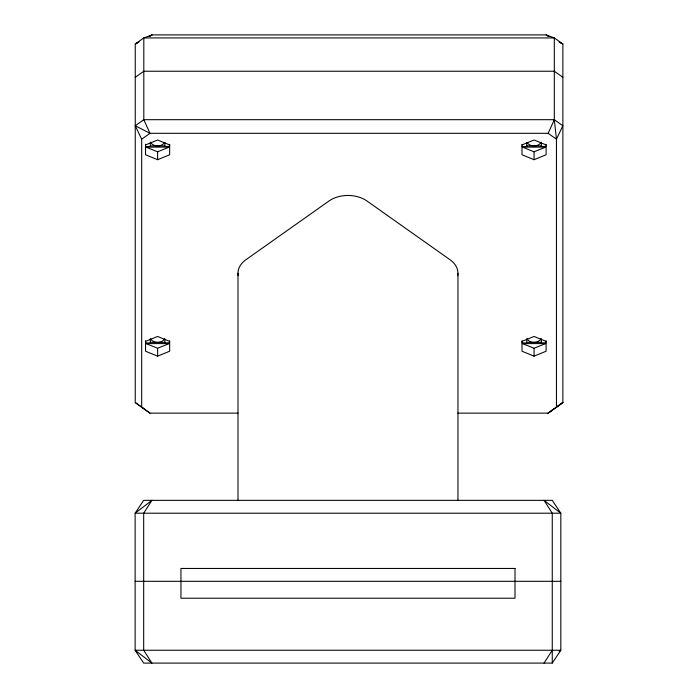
<?xml version="1.0" encoding="UTF-8"?>
<svg xmlns="http://www.w3.org/2000/svg" width="698" height="698" viewBox="0 0 698 698"><rect width="100%" height="100%" fill="white"/><g stroke="black" fill="none" stroke-linecap="round" stroke-linejoin="round"><path stroke-width="1.05" d="M149.983 413.137L141.677 407.274L141.677 139.19L149.983 133.318L143.814 119.69L143.814 37.928L554.317 37.928L562.876 43.983L562.876 402.537L556.454 407.274L556.454 139.19L562.876 125.753L554.317 119.69L143.814 119.69L135.246 125.753L149.983 133.318L548.148 133.318L554.317 119.69L554.317 37.928L546.089 34.9L152.042 34.9L143.814 37.928L135.246 43.983L135.246 402.537L149.983 413.137L238.097 413.137M544.039 663.1L552.258 650.248M552.258 663.1L560.826 650.248L560.826 513.205L552.258 500.353L143.683 500.353L135.124 513.205L135.124 650.248L143.683 663.1L552.258 663.1L552.258 513.205L544.039 500.353L560.826 513.205L135.124 513.205L151.911 500.353L143.683 513.205L143.683 650.248L151.911 663.1L135.124 650.248L560.826 650.248L559.142 651.539M554.317 408.6L548.148 413.137L457.853 413.137M135.246 77.295L143.814 71.24L554.317 71.24L562.876 77.295M150.393 36.06L152.042 34.9L149.241 36.418M138.981 41.967L135.246 43.983L137.148 43.259M145.55 144.922L157.608 140.001L169.658 144.922M164.885 142.401L164.885 146.519L169.658 146.292M145.55 146.292L146.109 147.121L157.608 151.815L169.099 147.121L169.099 146.519M145.55 144.32L145.55 154.764L157.608 159.694L169.658 154.764L169.658 144.32M521.999 144.922L534.057 140.001L546.106 144.922M541.334 142.401L541.334 146.519L546.106 146.292M521.999 146.292L522.558 147.121L534.057 151.815L545.557 147.121L545.557 146.519M521.999 144.32L521.999 154.764L534.057 159.694L546.106 154.764L546.106 144.32M145.55 341.383L157.608 336.462L169.658 341.383M164.885 338.853L164.885 342.971L169.658 342.744M145.55 342.744L146.109 343.582L157.608 348.276L169.099 343.582L169.099 342.971M145.55 340.781L145.55 351.225L157.608 356.146L169.658 351.225L169.658 340.781M521.999 341.383L534.057 336.462L546.106 341.383M541.334 338.853L541.334 342.971L546.106 342.744M521.999 342.744L522.558 343.582L534.057 348.276L545.557 343.582L545.557 342.971M521.999 340.781L521.999 351.225L534.057 356.146L546.106 351.225L546.106 340.781M150.323 145.908L164.885 145.908M526.772 145.908L541.334 145.908M146.109 146.519L150.323 146.519L150.323 142.401M522.558 146.519L526.772 146.519L526.772 142.401M146.109 147.121L169.099 147.121M522.558 147.121L545.557 147.121M150.323 342.369L164.885 342.369M526.772 342.369L541.334 342.369M146.109 342.971L150.323 342.971L150.323 338.853M522.558 342.971L526.772 342.971L526.772 338.853M146.109 343.582L169.099 343.582M522.558 343.582L545.557 343.582M135.124 581.303L560.826 581.303M560.974 43.259L562.876 43.983L559.15 41.967M548.881 36.418L546.089 34.9L547.729 36.06M548.148 133.318L556.454 139.19L554.317 119.69M135.246 402.537L143.814 408.6M135.246 125.753L141.677 139.19M534.057 151.815L534.057 159.694M534.057 348.276L534.057 356.146M457.958 273.232L457.958 500.353M237.992 273.232L237.992 500.353M157.608 151.815L157.608 159.694M157.608 348.276L157.608 356.146M164.501 338.87A7.277 5.148 0 0 1 157.608 342.369A7.277 5.148 0 0 1 150.707 338.87M164.335 142.732A7.277 5.148 0 0 1 157.129 145.899A7.277 5.148 0 0 1 150.576 142.095M541.09 142.095A7.277 5.148 0 0 1 534.528 145.899A7.277 5.148 0 0 1 527.33 142.732M540.95 338.87A7.277 5.148 0 0 1 534.057 342.369A7.277 5.148 0 0 1 527.165 338.87M238.219 275.719A26.917 19.038 0 0 1 245.871 259.769L328.941 201.033A26.917 19.038 0 0 1 367.008 201.033L450.07 259.769A26.917 19.038 0 0 1 457.722 275.719M562.876 402.537L548.148 413.137L562.876 402.537M515.002 568.451L180.948 568.451L180.948 598.221L515.002 598.221L515.002 568.451"/></g></svg>
